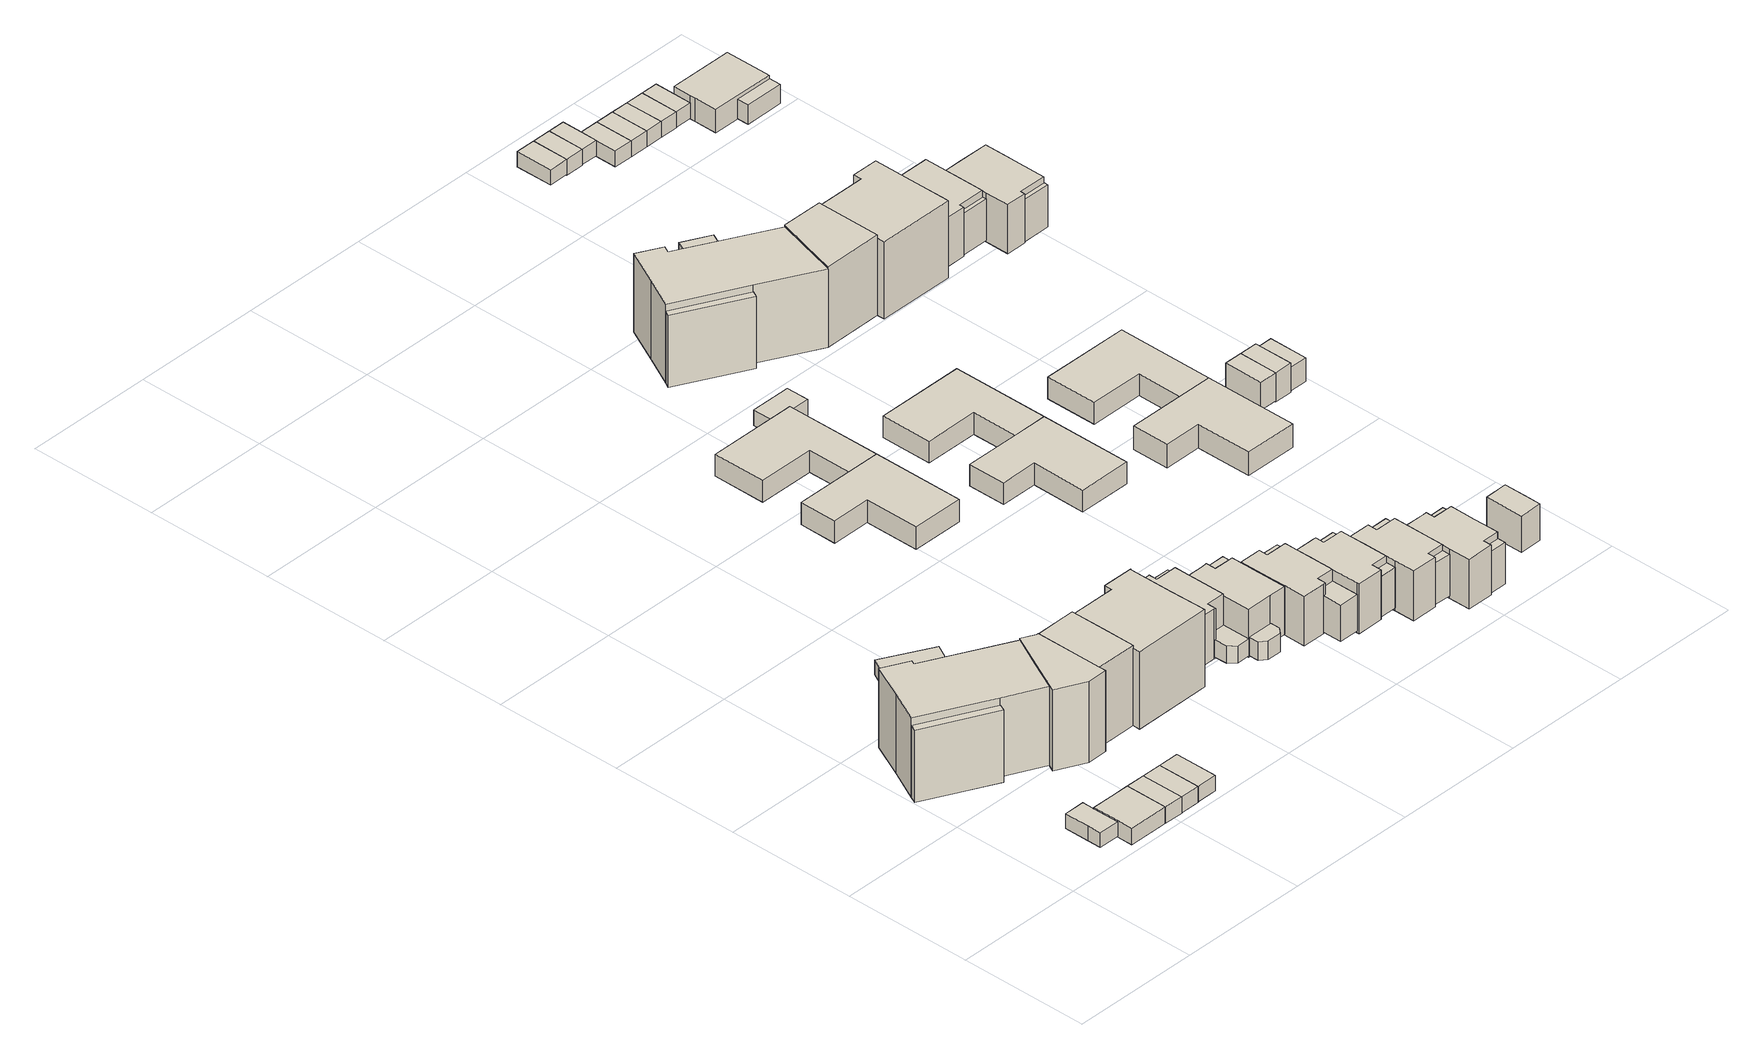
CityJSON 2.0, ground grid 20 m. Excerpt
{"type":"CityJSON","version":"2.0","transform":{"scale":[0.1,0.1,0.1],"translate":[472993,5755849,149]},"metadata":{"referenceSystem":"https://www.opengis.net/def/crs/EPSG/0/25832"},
"CityObjects":{
"building1":{"type":"Building","attributes":{"Gemeindeschluessel":"05711000","BezugspunktDach":"2000","function":"31001_2460","measuredHeight":2.37},"address":[{"country":"Germany","locality":"Bielefeld","thoroughfareNumber":"2","thoroughfareName":"Pommernweg"}],"geometry":[{"type":"Solid","lod":"1","boundaries":[[[[0,1,2,3,4,5]],[[6,7,8,9,10,11]],[[6,11,5,4]],[[7,6,4,3]],[[8,7,3,2]],[[9,8,2,1]],[[10,9,1,0]],[[11,10,0,5]]]]}]},
"building2":{"type":"Building","attributes":{"Gemeindeschluessel":"05711000","BezugspunktDach":"2000","function":"31001_2460","measuredHeight":2.62},"address":[{"country":"Germany","locality":"Bielefeld","thoroughfareNumber":"3","thoroughfareName":"Hessenweg"}],"geometry":[{"type":"Solid","lod":"1","boundaries":[[[[12,13,14,15,16,17]],[[18,19,20,21,22,23]],[[18,23,17,16]],[[19,18,16,15]],[[20,19,15,14]],[[21,20,14,13]],[[22,21,13,12]],[[23,22,12,17]]]]}]},
"building3":{"type":"Building","attributes":{"Gemeindeschluessel":"05711000","BezugspunktDach":"2000","function":"31001_2460","measuredHeight":2.6},"address":[{"country":"Germany","locality":"Bielefeld","thoroughfareNumber":"2","thoroughfareName":"Hessenweg"}],"geometry":[{"type":"Solid","lod":"1","boundaries":[[[[17,16,24,25]],[[26,18,23,27]],[[26,27,25,24]],[[18,26,24,16]],[[23,18,16,17]],[[27,23,17,25]]]]}]},
"building4":{"type":"Building","attributes":{"Gemeindeschluessel":"05711000","BezugspunktDach":"2000","function":"31001_2460","measuredHeight":2.53},"address":[{"country":"Germany","locality":"Bielefeld","thoroughfareNumber":"1","thoroughfareName":"Hessenweg"}],"geometry":[{"type":"Solid","lod":"1","boundaries":[[[[25,24,28,29]],[[30,31,32,33]],[[30,33,29,28]],[[31,30,28,24]],[[32,31,24,25]],[[33,32,25,29]]]]}]},
"building5":{"type":"Building","attributes":{"Gemeindeschluessel":"05711000","BezugspunktDach":"2000","function":"31001_2460","measuredHeight":2.45},"address":[{"country":"Germany","locality":"Bielefeld","thoroughfareNumber":"1","thoroughfareName":"Hessenweg"}],"geometry":[{"type":"Solid","lod":"1","boundaries":[[[[34,29,28,35,36]],[[37,38,39,40,41]],[[37,41,36,35]],[[38,37,35,28]],[[39,38,28,29]],[[40,39,29,34]],[[41,40,34,36]]]]}]},
"building6":{"type":"Building","attributes":{"Gemeindeschluessel":"05711000","function":"31001_1010"},"address":[{"country":"Germany","locality":"Bielefeld","thoroughfareNumber":"2","thoroughfareName":"Pommernweg"}],"children":["building6-1","building6-2","building6-3","building6-4","building6-5"]},
"building6-1":{"type":"BuildingPart","attributes":{"BezugspunktDach":"2000","measuredHeight":13.72},"parents":["building6"],"geometry":[{"type":"Solid","lod":"1","boundaries":[[[[42,43,44,45,46,47,48,49,50]],[[51,52,53,54,55,56,57,58,59]],[[51,59,50,49]],[[52,51,49,48]],[[53,52,48,47]],[[54,53,47,46]],[[55,54,46,45]],[[56,55,45,44]],[[57,56,44,43]],[[58,57,43,42]],[[59,58,42,50]]]]}]},
"building6-2":{"type":"BuildingPart","attributes":{"BezugspunktDach":"2000","measuredHeight":13.65},"parents":["building6"],"geometry":[{"type":"Solid","lod":"1","boundaries":[[[[60,61,62,63,64,65,66,67,68,69,70]],[[71,72,73,74,75,76,77,78,79,80,81]],[[71,81,70,69]],[[72,71,69,68]],[[73,72,68,67]],[[74,73,67,66]],[[75,74,66,65]],[[76,75,65,64]],[[77,76,64,63]],[[78,77,63,62]],[[79,78,62,61]],[[80,79,61,60]],[[81,80,60,70]]]]}]},
"building6-3":{"type":"BuildingPart","attributes":{"BezugspunktDach":"2000","measuredHeight":13.72},"parents":["building6"],"geometry":[{"type":"Solid","lod":"1","boundaries":[[[[82,83,84,85,86,87]],[[88,89,90,74,91,72]],[[88,72,87,86]],[[89,88,86,85]],[[90,89,85,84]],[[74,90,84,83]],[[91,74,83,82]],[[72,91,82,87]]]]}]},
"building6-4":{"type":"BuildingPart","attributes":{"BezugspunktDach":"2000","measuredHeight":12.64},"parents":["building6"],"geometry":[{"type":"Solid","lod":"1","boundaries":[[[[92,93,94,95,96,97,98,99]],[[100,90,88,101,102,103,51,58]],[[100,58,99,98]],[[90,100,98,97]],[[88,90,97,96]],[[101,88,96,95]],[[102,101,95,94]],[[103,102,94,93]],[[51,103,93,92]],[[58,51,92,99]]]]}]},
"building6-5":{"type":"BuildingPart","attributes":{"BezugspunktDach":"2000","measuredHeight":11.28},"parents":["building6"],"geometry":[{"type":"Solid","lod":"1","boundaries":[[[[104,105,106,107]],[[108,109,53,52]],[[108,52,107,106]],[[109,108,106,105]],[[53,109,105,104]],[[52,53,104,107]]]]}]},
"building7":{"type":"Building","attributes":{"Gemeindeschluessel":"05711000","BezugspunktDach":"2000","function":"31001_2460","measuredHeight":2.39},"address":[{"country":"Germany","locality":"Bielefeld","thoroughfareNumber":"2","thoroughfareName":"Pommernweg"}],"geometry":[{"type":"Solid","lod":"1","boundaries":[[[[110,111,112,113]],[[114,115,116,117]],[[114,117,113,112]],[[115,114,112,111]],[[116,115,111,110]],[[117,116,110,113]]]]}]},
"building8":{"type":"Building","attributes":{"Gemeindeschluessel":"05711000","function":"31001_1010"},"address":[{"country":"Germany","locality":"Bielefeld","thoroughfareNumber":"4","thoroughfareName":"Pommernweg"}],"children":["building8-1","building8-2","building8-3"]},
"building8-1":{"type":"BuildingPart","attributes":{"BezugspunktDach":"2000","measuredHeight":9.14},"parents":["building8"],"geometry":[{"type":"Solid","lod":"1","boundaries":[[[[118,119,120,121,122,123,124,125,126,127,128,129,130]],[[131,132,133,134,135,136,137,138,139,140,141,142,143]],[[131,143,130,129]],[[132,131,129,128]],[[133,132,128,127]],[[134,133,127,126]],[[135,134,126,125]],[[136,135,125,124]],[[137,136,124,123]],[[138,137,123,122]],[[139,138,122,121]],[[140,139,121,120]],[[141,140,120,119]],[[142,141,119,118]],[[143,142,118,130]]]]}]},
"building8-2":{"type":"BuildingPart","attributes":{"BezugspunktDach":"2000","measuredHeight":2.73},"address":[{"country":"Germany","locality":"Bielefeld","thoroughfareNumber":"4","thoroughfareName":"Pommernweg"}],"parents":["building8"],"geometry":[{"type":"Solid","lod":"1","boundaries":[[[[144,145,146,147,148,149,150]],[[151,152,153,154,155,156,157]],[[151,157,150,149]],[[152,151,149,148]],[[153,152,148,147]],[[154,153,147,146]],[[155,154,146,145]],[[156,155,145,144]],[[157,156,144,150]]]]}]},
"building8-3":{"type":"BuildingPart","attributes":{"BezugspunktDach":"2000","measuredHeight":6.79},"address":[{"country":"Germany","locality":"Bielefeld","thoroughfareNumber":"4","thoroughfareName":"Pommernweg"}],"parents":["building8"],"geometry":[{"type":"Solid","lod":"1","boundaries":[[[[158,159,160,161]],[[131,143,162,132]],[[131,132,161,160]],[[143,131,160,159]],[[162,143,159,158]],[[132,162,158,161]]]]}]},
"building9":{"type":"Building","attributes":{"Gemeindeschluessel":"05711000","BezugspunktDach":"2000","function":"31001_2460","measuredHeight":2.28},"address":[{"country":"Germany","locality":"Bielefeld","thoroughfareNumber":"4","thoroughfareName":"Pommernweg"}],"geometry":[{"type":"Solid","lod":"1","boundaries":[[[[163,164,165,166,167]],[[168,169,170,171,172]],[[168,172,167,166]],[[169,168,166,165]],[[170,169,165,164]],[[171,170,164,163]],[[172,171,163,167]]]]}]},
"building10":{"type":"Building","attributes":{"Gemeindeschluessel":"05711000","function":"31001_1010"},"address":[{"country":"Germany","locality":"Bielefeld","thoroughfareNumber":"6","thoroughfareName":"Pommernweg"}],"children":["building10-1","building10-2","building10-3"]},
"building10-1":{"type":"BuildingPart","attributes":{"BezugspunktDach":"2000","measuredHeight":8.98},"parents":["building10"],"geometry":[{"type":"Solid","lod":"1","boundaries":[[[[173,174,175,176,177,178,179,180,181,182,183,184]],[[185,186,187,188,189,190,191,192,193,194,195,196]],[[185,196,184,183]],[[186,185,183,182]],[[187,186,182,181]],[[188,187,181,180]],[[189,188,180,179]],[[190,189,179,178]],[[191,190,178,177]],[[192,191,177,176]],[[193,192,176,175]],[[194,193,175,174]],[[195,194,174,173]],[[196,195,173,184]]]]}]},
"building10-2":{"type":"BuildingPart","attributes":{"BezugspunktDach":"2000","measuredHeight":2.85},"address":[{"country":"Germany","locality":"Bielefeld","thoroughfareNumber":"6","thoroughfareName":"Pommernweg"}],"parents":["building10"],"geometry":[{"type":"Solid","lod":"1","boundaries":[[[[197,198,199,200,201,202]],[[203,204,205,206,207,208]],[[203,208,202,201]],[[204,203,201,200]],[[205,204,200,199]],[[206,205,199,198]],[[207,206,198,197]],[[208,207,197,202]]]]}]},
"building10-3":{"type":"BuildingPart","attributes":{"BezugspunktDach":"2000","measuredHeight":6.81},"address":[{"country":"Germany","locality":"Bielefeld","thoroughfareNumber":"6","thoroughfareName":"Pommernweg"}],"parents":["building10"],"geometry":[{"type":"Solid","lod":"1","boundaries":[[[[209,210,211,212]],[[185,196,213,186]],[[185,186,212,211]],[[196,185,211,210]],[[213,196,210,209]],[[186,213,209,212]]]]}]},
"building11":{"type":"Building","attributes":{"Gemeindeschluessel":"05711000","BezugspunktDach":"2000","function":"31001_1010","measuredHeight":3.49},"address":[{"country":"Germany","locality":"Bielefeld","thoroughfareNumber":"1","thoroughfareName":"Pommernweg"}],"geometry":[{"type":"Solid","lod":"1","boundaries":[[[[214,215,216,217,218,219,220]],[[221,222,223,224,225,226,227]],[[221,227,220,219]],[[222,221,219,218]],[[223,222,218,217]],[[224,223,217,216]],[[225,224,216,215]],[[226,225,215,214]],[[227,226,214,220]]]]}]},
"building12":{"type":"Building","attributes":{"Gemeindeschluessel":"05711000","BezugspunktDach":"2000","function":"31001_2460","measuredHeight":2.27},"address":[{"country":"Germany","locality":"Bielefeld","thoroughfareNumber":"6","thoroughfareName":"Pommernweg"}],"geometry":[{"type":"Solid","lod":"1","boundaries":[[[[228,229,230,231,232,233]],[[234,235,236,237,238,239]],[[234,239,233,232]],[[235,234,232,231]],[[236,235,231,230]],[[237,236,230,229]],[[238,237,229,228]],[[239,238,228,233]]]]}]},
"building13":{"type":"Building","attributes":{"Gemeindeschluessel":"05711000","BezugspunktDach":"2000","function":"31001_1010","measuredHeight":3.4},"address":[{"country":"Germany","locality":"Bielefeld","thoroughfareNumber":"3","thoroughfareName":"Pommernweg"}],"geometry":[{"type":"Solid","lod":"1","boundaries":[[[[240,241,242,243,219,218,244]],[[245,246,247,248,249,250,251]],[[245,251,244,218]],[[246,245,218,219]],[[247,246,219,243]],[[248,247,243,242]],[[249,248,242,241]],[[250,249,241,240]],[[251,250,240,244]]]]}]},
"building14":{"type":"Building","attributes":{"Gemeindeschluessel":"05711000","function":"31001_1010"},"address":[{"country":"Germany","locality":"Bielefeld","thoroughfareNumber":"8","thoroughfareName":"Pommernweg"}],"children":["building14-1","building14-2","building14-3"]},
"building14-1":{"type":"BuildingPart","attributes":{"BezugspunktDach":"2000","measuredHeight":9.12},"parents":["building14"],"geometry":[{"type":"Solid","lod":"1","boundaries":[[[[252,253,254,255,256,257,258,259,260,261,262,263,264,265]],[[266,267,268,269,270,271,272,273,274,275,276,277,278,279]],[[266,279,265,264]],[[267,266,264,263]],[[268,267,263,262]],[[269,268,262,261]],[[270,269,261,260]],[[271,270,260,259]],[[272,271,259,258]],[[273,272,258,257]],[[274,273,257,256]],[[275,274,256,255]],[[276,275,255,254]],[[277,276,254,253]],[[278,277,253,252]],[[279,278,252,265]]]]}]},
"building14-2":{"type":"BuildingPart","attributes":{"BezugspunktDach":"2000","measuredHeight":5.7},"address":[{"country":"Germany","locality":"Bielefeld","thoroughfareNumber":"8","thoroughfareName":"Pommernweg"}],"parents":["building14"],"geometry":[{"type":"Solid","lod":"1","boundaries":[[[[280,281,282,283,284,285]],[[286,287,288,289,290,291]],[[286,291,285,284]],[[287,286,284,283]],[[288,287,283,282]],[[289,288,282,281]],[[290,289,281,280]],[[291,290,280,285]]]]}]},
"building14-3":{"type":"BuildingPart","attributes":{"BezugspunktDach":"2000","measuredHeight":6.87},"address":[{"country":"Germany","locality":"Bielefeld","thoroughfareNumber":"8","thoroughfareName":"Pommernweg"}],"parents":["building14"],"geometry":[{"type":"Solid","lod":"1","boundaries":[[[[292,293,294,295]],[[273,272,271,296]],[[273,296,295,294]],[[272,273,294,293]],[[271,272,293,292]],[[296,271,292,295]]]]}]},
"building15":{"type":"Building","attributes":{"Gemeindeschluessel":"05711000","BezugspunktDach":"2000","function":"31001_2460","measuredHeight":2.26},"address":[{"country":"Germany","locality":"Bielefeld","thoroughfareNumber":"8","thoroughfareName":"Pommernweg"}],"geometry":[{"type":"Solid","lod":"1","boundaries":[[[[297,298,299,300,301,302]],[[303,304,305,306,307,308]],[[303,308,302,301]],[[304,303,301,300]],[[305,304,300,299]],[[306,305,299,298]],[[307,306,298,297]],[[308,307,297,302]]]]}]},
"building16":{"type":"Building","attributes":{"Gemeindeschluessel":"05711000","function":"31001_1010"},"address":[{"country":"Germany","locality":"Bielefeld","thoroughfareNumber":"10","thoroughfareName":"Pommernweg"}],"children":["building16-1","building16-2","building16-3"]},
"building16-1":{"type":"BuildingPart","attributes":{"BezugspunktDach":"2000","measuredHeight":9.03},"parents":["building16"],"geometry":[{"type":"Solid","lod":"1","boundaries":[[[[309,256,310,254,311,312,313,314,315,316,317,318,319,320]],[[321,322,323,324,325,326,327,328,329,276,330,274,331,332]],[[321,332,320,319]],[[322,321,319,318]],[[323,322,318,317]],[[324,323,317,316]],[[325,324,316,315]],[[326,325,315,314]],[[327,326,314,313]],[[328,327,313,312]],[[329,328,312,311]],[[276,329,311,254]],[[330,276,254,310]],[[274,330,310,256]],[[331,274,256,309]],[[332,331,309,320]]]]}]},
"building16-2":{"type":"BuildingPart","attributes":{"BezugspunktDach":"2000","measuredHeight":6.45},"address":[{"country":"Germany","locality":"Bielefeld","thoroughfareNumber":"10","thoroughfareName":"Pommernweg"}],"parents":["building16"],"geometry":[{"type":"Solid","lod":"1","boundaries":[[[[333,334,335,336]],[[337,338,339,340]],[[337,340,336,335]],[[338,337,335,334]],[[339,338,334,333]],[[340,339,333,336]]]]}]},
"building16-3":{"type":"BuildingPart","attributes":{"BezugspunktDach":"2000","measuredHeight":6.88},"address":[{"country":"Germany","locality":"Bielefeld","thoroughfareNumber":"10","thoroughfareName":"Pommernweg"}],"parents":["building16"],"geometry":[{"type":"Solid","lod":"1","boundaries":[[[[341,342,343,344]],[[321,332,345,322]],[[321,322,344,343]],[[332,321,343,342]],[[345,332,342,341]],[[322,345,341,344]]]]}]},
"building17":{"type":"Building","attributes":{"Gemeindeschluessel":"05711000","BezugspunktDach":"2000","function":"31001_2460","measuredHeight":2.26},"address":[{"country":"Germany","locality":"Bielefeld","thoroughfareNumber":"10","thoroughfareName":"Pommernweg"}],"geometry":[{"type":"Solid","lod":"1","boundaries":[[[[346,347,348,349,350,351]],[[352,353,354,355,356,357]],[[352,357,351,350]],[[353,352,350,349]],[[354,353,349,348]],[[355,354,348,347]],[[356,355,347,346]],[[357,356,346,351]]]]}]},
"building18":{"type":"Building","attributes":{"Gemeindeschluessel":"05711000","BezugspunktDach":"2000","function":"31001_2460","measuredHeight":2.52},"address":[{"country":"Germany","locality":"Bielefeld","thoroughfareNumber":"3","thoroughfareName":"Pommernweg"}],"geometry":[{"type":"Solid","lod":"1","boundaries":[[[[358,359,360,361,362]],[[363,364,365,366,367]],[[363,367,362,361]],[[364,363,361,360]],[[365,364,360,359]],[[366,365,359,358]],[[367,366,358,362]]]]}]},
"building19":{"type":"Building","attributes":{"Gemeindeschluessel":"05711000","function":"31001_1010"},"address":[{"country":"Germany","locality":"Bielefeld","thoroughfareNumber":"12","thoroughfareName":"Pommernweg"}],"children":["building19-1","building19-2","building19-3"]},
"building19-1":{"type":"BuildingPart","attributes":{"BezugspunktDach":"2000","measuredHeight":9.08},"parents":["building19"],"geometry":[{"type":"Solid","lod":"1","boundaries":[[[[368,317,369,315,370,371,372,373,374,375,376,377,378,379]],[[380,381,382,383,384,385,386,387,388,325,389,323,390,391]],[[380,391,379,378]],[[381,380,378,377]],[[382,381,377,376]],[[383,382,376,375]],[[384,383,375,374]],[[385,384,374,373]],[[386,385,373,372]],[[387,386,372,371]],[[388,387,371,370]],[[325,388,370,315]],[[389,325,315,369]],[[323,389,369,317]],[[390,323,317,368]],[[391,390,368,379]]]]}]},
"building19-2":{"type":"BuildingPart","attributes":{"BezugspunktDach":"2000","measuredHeight":6.47},"address":[{"country":"Germany","locality":"Bielefeld","thoroughfareNumber":"12","thoroughfareName":"Pommernweg"}],"parents":["building19"],"geometry":[{"type":"Solid","lod":"1","boundaries":[[[[392,393,394,395]],[[396,397,398,399]],[[396,399,395,394]],[[397,396,394,393]],[[398,397,393,392]],[[399,398,392,395]]]]}]},
"building19-3":{"type":"BuildingPart","attributes":{"BezugspunktDach":"2000","measuredHeight":7.01},"address":[{"country":"Germany","locality":"Bielefeld","thoroughfareNumber":"12","thoroughfareName":"Pommernweg"}],"parents":["building19"],"geometry":[{"type":"Solid","lod":"1","boundaries":[[[[400,401,402,403]],[[380,391,404,381]],[[380,381,403,402]],[[391,380,402,401]],[[404,391,401,400]],[[381,404,400,403]]]]}]},
"building20":{"type":"Building","attributes":{"Gemeindeschluessel":"05711000","BezugspunktDach":"2000","function":"31001_2460","measuredHeight":2.24},"address":[{"country":"Germany","locality":"Bielefeld","thoroughfareNumber":"12","thoroughfareName":"Pommernweg"}],"geometry":[{"type":"Solid","lod":"1","boundaries":[[[[405,406,407,408,409,410]],[[411,412,413,414,415,416]],[[411,416,410,409]],[[412,411,409,408]],[[413,412,408,407]],[[414,413,407,406]],[[415,414,406,405]],[[416,415,405,410]]]]}]},
"building21":{"type":"Building","attributes":{"Gemeindeschluessel":"05711000","BezugspunktDach":"2000","function":"31001_1010","measuredHeight":3.47},"address":[{"country":"Germany","locality":"Bielefeld","thoroughfareNumber":"5","thoroughfareName":"Pommernweg"}],"geometry":[{"type":"Solid","lod":"1","boundaries":[[[[417,418,419,420,421,422,423]],[[424,425,426,427,428,429,430]],[[424,430,423,422]],[[425,424,422,421]],[[426,425,421,420]],[[427,426,420,419]],[[428,427,419,418]],[[429,428,418,417]],[[430,429,417,423]]]]}]},
"building22":{"type":"Building","attributes":{"Gemeindeschluessel":"05711000","BezugspunktDach":"2000","function":"31001_1010","measuredHeight":3.42},"address":[{"country":"Germany","locality":"Bielefeld","thoroughfareNumber":"7","thoroughfareName":"Pommernweg"}],"geometry":[{"type":"Solid","lod":"1","boundaries":[[[[431,432,433,417,423,434]],[[430,429,435,436,437,438]],[[430,438,434,423]],[[429,430,423,417]],[[435,429,417,433]],[[436,435,433,432]],[[437,436,432,431]],[[438,437,431,434]]]]}]},
"building23":{"type":"Building","attributes":{"Gemeindeschluessel":"05711000","function":"31001_1010"},"address":[{"country":"Germany","locality":"Bielefeld","thoroughfareNumber":"14","thoroughfareName":"Pommernweg"}],"children":["building23-1","building23-2","building23-3"]},
"building23-1":{"type":"BuildingPart","attributes":{"BezugspunktDach":"2000","measuredHeight":9.07},"parents":["building23"],"geometry":[{"type":"Solid","lod":"1","boundaries":[[[[439,376,440,374,441,442,443,444,445,446,447,448,449]],[[450,451,452,453,454,455,456,457,384,458,382,459,460]],[[450,460,449,448]],[[451,450,448,447]],[[452,451,447,446]],[[453,452,446,445]],[[454,453,445,444]],[[455,454,444,443]],[[456,455,443,442]],[[457,456,442,441]],[[384,457,441,374]],[[458,384,374,440]],[[382,458,440,376]],[[459,382,376,439]],[[460,459,439,449]]]]}]},
"building23-2":{"type":"BuildingPart","attributes":{"BezugspunktDach":"2000","measuredHeight":6.85},"address":[{"country":"Germany","locality":"Bielefeld","thoroughfareNumber":"14","thoroughfareName":"Pommernweg"}],"parents":["building23"],"geometry":[{"type":"Solid","lod":"1","boundaries":[[[[461,462,463,464]],[[450,460,465,451]],[[450,451,464,463]],[[460,450,463,462]],[[465,460,462,461]],[[451,465,461,464]]]]}]},
"building23-3":{"type":"BuildingPart","attributes":{"BezugspunktDach":"2000","measuredHeight":6.57},"address":[{"country":"Germany","locality":"Bielefeld","thoroughfareNumber":"14","thoroughfareName":"Pommernweg"}],"parents":["building23"],"geometry":[{"type":"Solid","lod":"1","boundaries":[[[[466,467,468,469]],[[470,471,472,473]],[[470,473,469,468]],[[471,470,468,467]],[[472,471,467,466]],[[473,472,466,469]]]]}]},
"building24":{"type":"Building","attributes":{"Gemeindeschluessel":"05711000","BezugspunktDach":"2000","function":"31001_2460","measuredHeight":2.27},"address":[{"country":"Germany","locality":"Bielefeld","thoroughfareNumber":"14","thoroughfareName":"Pommernweg"}],"geometry":[{"type":"Solid","lod":"1","boundaries":[[[[474,475,476,477,478,479]],[[480,481,482,483,484,485]],[[480,485,479,478]],[[481,480,478,477]],[[482,481,477,476]],[[483,482,476,475]],[[484,483,475,474]],[[485,484,474,479]]]]}]},
"building25":{"type":"Building","attributes":{"Gemeindeschluessel":"05711000","BezugspunktDach":"2000","function":"31001_2460","measuredHeight":6.77},"address":[{"country":"Germany","locality":"Bielefeld","thoroughfareNumber":"16","thoroughfareName":"Pommernweg"}],"geometry":[{"type":"Solid","lod":"1","boundaries":[[[[486,487,488,489,490]],[[491,492,493,494,495]],[[491,495,490,489]],[[492,491,489,488]],[[493,492,488,487]],[[494,493,487,486]],[[495,494,486,490]]]]}]},
"building26":{"type":"Building","attributes":{"Gemeindeschluessel":"05711000","BezugspunktDach":"2000","function":"31001_1010","measuredHeight":3.77},"address":[{"country":"Germany","locality":"Bielefeld","thoroughfareNumber":"9","thoroughfareName":"Pommernweg"}],"geometry":[{"type":"Solid","lod":"1","boundaries":[[[[496,497,498,499,500,501,502]],[[503,504,505,506,507,508,509]],[[503,509,502,501]],[[504,503,501,500]],[[505,504,500,499]],[[506,505,499,498]],[[507,506,498,497]],[[508,507,497,496]],[[509,508,496,502]]]]}]},
"building27":{"type":"Building","attributes":{"Gemeindeschluessel":"05711000","function":"31001_1010"},"address":[{"country":"Germany","locality":"Bielefeld","thoroughfareNumber":"2","thoroughfareName":"Ostpreußenweg"}],"children":["building27-1","building27-2","building27-3","building27-4"]},
"building27-1":{"type":"BuildingPart","attributes":{"BezugspunktDach":"2000","measuredHeight":13.71},"parents":["building27"],"geometry":[{"type":"Solid","lod":"1","boundaries":[[[[510,511,512,513,514,515,516,517,518]],[[519,520,521,522,523,524,525,526,527]],[[519,527,518,517]],[[520,519,517,516]],[[521,520,516,515]],[[522,521,515,514]],[[523,522,514,513]],[[524,523,513,512]],[[525,524,512,511]],[[526,525,511,510]],[[527,526,510,518]]]]}]},
"building27-2":{"type":"BuildingPart","attributes":{"BezugspunktDach":"2000","measuredHeight":13.68},"parents":["building27"],"geometry":[{"type":"Solid","lod":"1","boundaries":[[[[528,529,530,531,532,533,534,535,536,537,538]],[[539,540,541,542,543,544,545,546,547,548,549]],[[539,549,538,537]],[[540,539,537,536]],[[541,540,536,535]],[[542,541,535,534]],[[543,542,534,533]],[[544,543,533,532]],[[545,544,532,531]],[[546,545,531,530]],[[547,546,530,529]],[[548,547,529,528]],[[549,548,528,538]]]]}]},
"building27-3":{"type":"BuildingPart","attributes":{"BezugspunktDach":"2000","measuredHeight":13.7},"parents":["building27"],"geometry":[{"type":"Solid","lod":"1","boundaries":[[[[550,551,552,553,554,555]],[[519,527,526,546,556,544]],[[519,544,555,554]],[[527,519,554,553]],[[526,527,553,552]],[[546,526,552,551]],[[556,546,551,550]],[[544,556,550,555]]]]}]},
"building27-4":{"type":"BuildingPart","attributes":{"BezugspunktDach":"2000","measuredHeight":11.29},"parents":["building27"],"geometry":[{"type":"Solid","lod":"1","boundaries":[[[[557,558,559,560]],[[561,562,521,520]],[[561,520,560,559]],[[562,561,559,558]],[[521,562,558,557]],[[520,521,557,560]]]]}]},
"building28":{"type":"Building","attributes":{"Gemeindeschluessel":"05711000","BezugspunktDach":"2000","function":"31001_1010","measuredHeight":3.43},"address":[{"country":"Germany","locality":"Bielefeld","thoroughfareNumber":"11","thoroughfareName":"Pommernweg"}],"geometry":[{"type":"Solid","lod":"1","boundaries":[[[[563,564,565,496,502,566]],[[567,568,569,570,571,572]],[[567,572,566,502]],[[568,567,502,496]],[[569,568,496,565]],[[570,569,565,564]],[[571,570,564,563]],[[572,571,563,566]]]]}]},
"building29":{"type":"Building","attributes":{"Gemeindeschluessel":"05711000","BezugspunktDach":"2000","function":"31001_2523","measuredHeight":3.16},"address":[{"country":"Germany","locality":"Bielefeld","thoroughfareNumber":"2","thoroughfareName":"Ostpreußenweg"}],"geometry":[{"type":"Solid","lod":"1","boundaries":[[[[573,574,575,576]],[[577,578,579,580]],[[577,580,576,575]],[[578,577,575,574]],[[579,578,574,573]],[[580,579,573,576]]]]}]},
"building30":{"type":"Building","attributes":{"Gemeindeschluessel":"05711000","BezugspunktDach":"2000","function":"31001_2460","measuredHeight":5.19},"address":[{"country":"Germany","locality":"Bielefeld","thoroughfareNumber":"6","thoroughfareName":"Pommernweg"}],"geometry":[{"type":"Solid","lod":"1","boundaries":[[[[581,582,583,584]],[[585,586,587,588]],[[585,588,584,583]],[[586,585,583,582]],[[587,586,582,581]],[[588,587,581,584]]]]}]},
"building31":{"type":"Building","attributes":{"Gemeindeschluessel":"05711000","BezugspunktDach":"2000","function":"31001_2460","measuredHeight":2.42},"address":[{"country":"Germany","locality":"Bielefeld","thoroughfareNumber":"3","thoroughfareName":"Württemberger Allee"}],"geometry":[{"type":"Solid","lod":"1","boundaries":[[[[589,590,591,592]],[[593,594,595,596]],[[593,596,592,591]],[[594,593,591,590]],[[595,594,590,589]],[[596,595,589,592]]]]}]},
"building32":{"type":"Building","attributes":{"Gemeindeschluessel":"05711000","BezugspunktDach":"2000","function":"31001_2460","measuredHeight":5.33},"address":[{"country":"Germany","locality":"Bielefeld","thoroughfareNumber":"5","thoroughfareName":"Pommernweg"}],"geometry":[{"type":"Solid","lod":"1","boundaries":[[[[597,581,584,598]],[[599,600,601,602]],[[599,602,598,584]],[[600,599,584,581]],[[601,600,581,597]],[[602,601,597,598]]]]}]},
"building33":{"type":"Building","attributes":{"Gemeindeschluessel":"05711000","BezugspunktDach":"2000","function":"31001_2460","measuredHeight":2.45},"address":[{"country":"Germany","locality":"Bielefeld","thoroughfareNumber":"3","thoroughfareName":"Württemberger Allee"}],"geometry":[{"type":"Solid","lod":"1","boundaries":[[[[603,589,592,604]],[[605,606,607,608]],[[605,608,604,592]],[[606,605,592,589]],[[607,606,589,603]],[[608,607,603,604]]]]}]},
"building34":{"type":"Building","attributes":{"Gemeindeschluessel":"05711000","BezugspunktDach":"2100","function":"31001_2460","measuredHeight":3.69},"address":[{"country":"Germany","locality":"Bielefeld","thoroughfareNumber":"4","thoroughfareName":"Pommernweg"}],"geometry":[{"type":"Solid","lod":"1","boundaries":[[[[609,610,611,612]],[[613,614,615,616]],[[613,616,612,611]],[[614,613,611,610]],[[615,614,610,609]],[[616,615,609,612]]]]}]},
"building35":{"type":"Building","attributes":{"Gemeindeschluessel":"05711000","BezugspunktDach":"2000","function":"31001_2460","measuredHeight":2.44},"address":[{"country":"Germany","locality":"Bielefeld","thoroughfareNumber":"3","thoroughfareName":"Württemberger Allee"}],"geometry":[{"type":"Solid","lod":"1","boundaries":[[[[617,618,603,604,619]],[[620,621,622,623,624]],[[620,624,619,604]],[[621,620,604,603]],[[622,621,603,618]],[[623,622,618,617]],[[624,623,617,619]]]]}]},
"building36":{"type":"Building","attributes":{"Gemeindeschluessel":"05711000","BezugspunktDach":"2000","function":"31001_2460","measuredHeight":2.52},"address":[{"country":"Germany","locality":"Bielefeld","thoroughfareNumber":"3","thoroughfareName":"Württemberger Allee"}],"geometry":[{"type":"Solid","lod":"1","boundaries":[[[[625,617,619,626,627]],[[628,629,630,631,632]],[[628,632,627,626]],[[629,628,626,619]],[[630,629,619,617]],[[631,630,617,625]],[[632,631,625,627]]]]}]},
"building37":{"type":"Building","attributes":{"Gemeindeschluessel":"05711000","function":"31001_1010"},"address":[{"country":"Germany","locality":"Bielefeld","thoroughfareNumber":"4","thoroughfareName":"Ostpreußenweg"}],"children":["building37-1","building37-2"]},
"building37-1":{"type":"BuildingPart","attributes":{"BezugspunktDach":"2000","measuredHeight":9.07},"parents":["building37"],"geometry":[{"type":"Solid","lod":"1","boundaries":[[[[633,634,635,636,637,638,639,640,641,642]],[[643,644,645,646,647,648,649,650,651,652]],[[643,652,642,641]],[[644,643,641,640]],[[645,644,640,639]],[[646,645,639,638]],[[647,646,638,637]],[[648,647,637,636]],[[649,648,636,635]],[[650,649,635,634]],[[651,650,634,633]],[[652,651,633,642]]]]}]},
"building37-2":{"type":"BuildingPart","attributes":{"BezugspunktDach":"2000","measuredHeight":6.55},"address":[{"country":"Germany","locality":"Bielefeld","thoroughfareNumber":"4","thoroughfareName":"Ostpreußenweg"}],"parents":["building37"],"geometry":[{"type":"Solid","lod":"1","boundaries":[[[[653,654,655,656]],[[657,658,659,660]],[[657,660,656,655]],[[658,657,655,654]],[[659,658,654,653]],[[660,659,653,656]]]]}]},
"building38":{"type":"Building","attributes":{"Gemeindeschluessel":"05711000","BezugspunktDach":"2000","function":"31001_2460","measuredHeight":2.25},"address":[{"country":"Germany","locality":"Bielefeld","thoroughfareNumber":"4","thoroughfareName":"Ostpreußenweg"}],"geometry":[{"type":"Solid","lod":"1","boundaries":[[[[661,662,663,664,665]],[[666,667,668,669,670]],[[666,670,665,664]],[[667,666,664,663]],[[668,667,663,662]],[[669,668,662,661]],[[670,669,661,665]]]]}]},
"building39":{"type":"Building","attributes":{"Gemeindeschluessel":"05711000","BezugspunktDach":"2000","function":"31001_2460","measuredHeight":2.45},"address":[{"country":"Germany","locality":"Bielefeld","thoroughfareNumber":"3","thoroughfareName":"Württemberger Allee"}],"geometry":[{"type":"Solid","lod":"1","boundaries":[[[[671,625,627,672]],[[632,631,673,674]],[[632,674,672,627]],[[631,632,627,625]],[[673,631,625,671]],[[674,673,671,672]]]]}]},
"building40":{"type":"Building","attributes":{"Gemeindeschluessel":"05711000","BezugspunktDach":"2000","function":"31001_2460","measuredHeight":2.45},"address":[{"country":"Germany","locality":"Bielefeld","thoroughfareNumber":"3","thoroughfareName":"Württemberger Allee"}],"geometry":[{"type":"Solid","lod":"1","boundaries":[[[[675,671,672,676]],[[674,673,677,678]],[[674,678,676,672]],[[673,674,672,671]],[[677,673,671,675]],[[678,677,675,676]]]]}]},
"building41":{"type":"Building","attributes":{"Gemeindeschluessel":"05711000","BezugspunktDach":"2000","function":"31001_2460","measuredHeight":2.45},"address":[{"country":"Germany","locality":"Bielefeld","thoroughfareNumber":"3","thoroughfareName":"Württemberger Allee"}],"geometry":[{"type":"Solid","lod":"1","boundaries":[[[[679,675,676,680]],[[678,677,681,682]],[[678,682,680,676]],[[677,678,676,675]],[[681,677,675,679]],[[682,681,679,680]]]]}]},
"building42":{"type":"Building","attributes":{"Gemeindeschluessel":"05711000","function":"31001_1010"},"address":[{"country":"Germany","locality":"Bielefeld","thoroughfareNumber":"6","thoroughfareName":"Ostpreußenweg"}],"children":["building42-1","building42-2"]},
"building42-1":{"type":"BuildingPart","attributes":{"BezugspunktDach":"2000","measuredHeight":9.12},"parents":["building42"],"geometry":[{"type":"Solid","lod":"1","boundaries":[[[[683,684,685,686,687,635,688,633,689,690,691,692]],[[693,694,695,651,696,649,697,698,699,700,701,702]],[[693,702,692,691]],[[694,693,691,690]],[[695,694,690,689]],[[651,695,689,633]],[[696,651,633,688]],[[649,696,688,635]],[[697,649,635,687]],[[698,697,687,686]],[[699,698,686,685]],[[700,699,685,684]],[[701,700,684,683]],[[702,701,683,692]]]]}]},
"building42-2":{"type":"BuildingPart","attributes":{"BezugspunktDach":"2000","measuredHeight":6.52},"address":[{"country":"Germany","locality":"Bielefeld","thoroughfareNumber":"6","thoroughfareName":"Ostpreußenweg"}],"parents":["building42"],"geometry":[{"type":"Solid","lod":"1","boundaries":[[[[703,704,705,706]],[[707,708,709,710]],[[707,710,706,705]],[[708,707,705,704]],[[709,708,704,703]],[[710,709,703,706]]]]}]},
"building43":{"type":"Building","attributes":{"Gemeindeschluessel":"05711000","BezugspunktDach":"2000","function":"31001_2460","measuredHeight":2.25},"address":[{"country":"Germany","locality":"Bielefeld","thoroughfareNumber":"6","thoroughfareName":"Ostpreußenweg"}],"geometry":[{"type":"Solid","lod":"1","boundaries":[[[[711,712,713,714,715]],[[716,717,718,719,720]],[[716,720,715,714]],[[717,716,714,713]],[[718,717,713,712]],[[719,718,712,711]],[[720,719,711,715]]]]}]},
"building44":{"type":"Building","attributes":{"Gemeindeschluessel":"05711000","BezugspunktDach":"2000","function":"31001_2460","measuredHeight":2.44},"address":[{"country":"Germany","locality":"Bielefeld","thoroughfareNumber":"3","thoroughfareName":"Württemberger Allee"}],"geometry":[{"type":"Solid","lod":"1","boundaries":[[[[721,722,679,680,723]],[[724,725,726,727,728]],[[724,728,723,680]],[[725,724,680,679]],[[726,725,679,722]],[[727,726,722,721]],[[728,727,721,723]]]]}]},
"building45":{"type":"Building","attributes":{"Gemeindeschluessel":"05711000","function":"31001_1010"},"address":[{"country":"Germany","locality":"Bielefeld","thoroughfareNumber":"7","thoroughfareName":"Württemberger Allee"}],"children":["building45-1","building45-2"]},
"building45-1":{"type":"BuildingPart","attributes":{"BezugspunktDach":"2000","measuredHeight":4.06},"parents":["building45"],"geometry":[{"type":"Solid","lod":"1","boundaries":[[[[729,730,731,732,733,734,735,736]],[[737,738,739,740,741,742,743,744]],[[737,744,736,735]],[[738,737,735,734]],[[739,738,734,733]],[[740,739,733,732]],[[741,740,732,731]],[[742,741,731,730]],[[743,742,730,729]],[[744,743,729,736]]]]}]},
"building45-2":{"type":"BuildingPart","attributes":{"BezugspunktDach":"2000","measuredHeight":3.11},"address":[{"country":"Germany","locality":"Bielefeld","thoroughfareNumber":"7","thoroughfareName":"Württemberger Allee"}],"parents":["building45"],"geometry":[{"type":"Solid","lod":"1","boundaries":[[[[745,746,747,748]],[[749,750,751,752]],[[749,752,748,747]],[[750,749,747,746]],[[751,750,746,745]],[[752,751,745,748]]]]}]}
},
"vertices":[
[112,68,38],[112,87,38],[80,87,38],[80,48,38],[80,27,38],[112,27,38],[80,27,15],[80,48,15],[80,87,15],[112,87,15],[112,68,15],[112,27,15],
[144,68,40],[112,68,40],[112,27,40],[112,3,40],[174,3,40],[174,68,40],[174,3,14],[112,3,14],[112,27,14],[112,68,14],[144,68,14],[174,68,14],
[204,2,40],[204,68,40],[204,2,14],[204,68,14],
[234,2,40],[234,68,40],[234,2,15],[204,2,15],[204,68,15],[234,68,15],
[266,68,40],[266,2,40],[266,38,40],[266,2,16],[234,2,16],[234,68,16],[266,68,16],[266,38,16],
[223,298,127],[95,362,127],[98,368,127],[58,388,127],[32,334,127],[8,286,127],[116,233,127],[176,204,127],[199,251,127],[176,204,3],[116,233,3],[8,286,3],[32,334,3],[58,388,3],[98,368,3],[95,362,3],[223,298,3],[199,251,3],
[432,190,124],[431,231,124],[431,299,124],[432,301,124],[384,301,124],[384,289,124],[310,289,124],[310,231,124],[310,184,124],[310,173,124],[432,174,124],[310,173,3],[310,184,3],[310,231,3],[310,289,3],[384,289,3],[384,301,3],[432,301,3],[431,299,3],[431,231,3],[432,190,3],[432,174,3],
[310,236,129],[310,289,129],[246,288,129],[246,236,129],[246,184,129],[310,184,129],[246,184,3],[246,236,3],[246,288,3],[310,236,3],
[176,204,130],[171,193,130],[215,171,130],[246,172,130],[246,184,130],[246,288,130],[243,288,130],[223,298,130],[243,288,3],[246,172,3],[215,171,3],[171,193,3],
[8,286,116],[3,275,116],[111,222,116],[116,233,116],[111,222,3],[3,275,3],
[166,495,28],[140,445,28],[216,405,28],[242,455,28],[216,405,5],[140,445,5],[166,495,5],[242,455,5],
[462,299,98],[431,299,98],[431,245,98],[432,190,98],[467,190,98],[469,189,98],[469,203,98],[498,203,98],[498,245,98],[498,264,98],[498,286,98],[464,286,98],[464,299,98],[464,286,20],[498,286,20],[498,264,20],[498,245,20],[498,203,20],[469,203,20],[469,189,20],[467,190,20],[432,190,20],[431,245,20],[431,299,20],[462,299,20],[464,299,20],
[469,203,50],[469,189,50],[467,190,50],[468,169,50],[478,159,50],[498,159,50],[498,203,50],[498,159,23],[478,159,23],[468,169,23],[467,190,23],[469,189,23],[469,203,23],[498,203,23],
[498,299,88],[464,299,88],[464,286,88],[498,286,88],[498,299,20],
[462,353,41],[432,353,41],[432,301,41],[431,299,41],[462,299,41],[431,299,18],[432,301,18],[432,353,18],[462,353,18],[462,299,18],
[526,264,96],[498,264,96],[498,204,96],[498,203,96],[498,159,96],[538,159,96],[564,159,96],[564,204,96],[564,233,96],[564,249,96],[533,249,96],[533,265,96],[533,249,21],[564,249,21],[564,233,21],[564,204,21],[564,159,21],[538,159,21],[498,159,21],[498,203,21],[498,204,21],[498,264,21],[526,264,21],[533,265,21],
[538,144,53],[538,159,53],[498,159,53],[498,143,53],[508,135,53],[530,135,53],[508,135,24],[498,143,24],[498,159,24],[538,159,24],[538,144,24],[530,135,24],
[564,265,90],[533,265,90],[533,249,90],[564,249,90],[564,265,21],
[321,707,56],[381,707,56],[381,623,56],[461,623,56],[461,765,56],[409,765,56],[321,765,56],[409,765,21],[461,765,21],[461,623,21],[381,623,21],[381,707,21],[321,707,21],[321,765,21],
[526,322,41],[498,322,41],[498,299,41],[498,286,41],[498,264,41],[526,264,41],[498,264,18],[498,286,18],[498,299,18],[498,322,18],[526,322,18],[526,264,18],
[432,914,56],[322,914,56],[322,832,56],[409,832,56],[461,914,56],[461,765,22],[409,765,22],[409,832,22],[322,832,22],[322,914,22],[432,914,22],[461,914,22],
[603,125,98],[603,138,98],[630,138,98],[630,178,98],[630,199,98],[630,219,98],[597,219,98],[597,233,98],[594,233,98],[564,233,98],[564,178,98],[564,159,98],[564,125,98],[599,125,98],[564,125,20],[564,159,20],[564,178,20],[564,233,20],[594,233,20],[597,233,20],[597,219,20],[630,219,20],[630,199,20],[630,178,20],[630,138,20],[603,138,20],[603,125,20],[599,125,20],
[630,138,80],[603,138,80],[603,125,80],[599,125,80],[599,95,80],[630,95,80],[599,95,23],[599,125,23],[603,125,23],[603,138,23],[630,138,23],[630,95,23],
[597,233,89],[597,219,89],[630,219,89],[630,233,89],[630,233,20],
[564,290,41],[564,265,41],[564,249,41],[564,233,41],[594,233,41],[594,290,41],[594,233,18],[564,233,18],[564,249,18],[564,265,18],[564,290,18],[594,290,18],
[661,199,98],[630,145,98],[630,95,98],[630,92,98],[671,92,98],[671,107,98],[697,107,98],[697,146,98],[697,169,98],[697,185,98],[665,185,98],[665,199,98],[665,185,20],[697,185,20],[697,169,20],[697,146,20],[697,107,20],[671,107,20],[671,92,20],[630,92,20],[630,95,20],[630,145,20],[661,199,20],[665,199,20],
[671,107,88],[671,92,88],[697,92,88],[697,107,88],[697,92,24],[671,92,24],[671,107,24],[697,107,24],
[697,199,89],[665,199,89],[665,185,89],[697,185,89],[697,199,20],
[661,255,41],[630,255,41],[630,233,41],[630,219,41],[630,199,41],[661,199,41],[630,199,19],[630,219,19],[630,233,19],[630,255,19],[661,255,19],[661,199,19],
[494,914,49],[494,949,49],[432,949,49],[432,914,49],[461,914,49],[432,914,24],[432,949,24],[494,949,24],[494,914,24],[461,914,24],
[727,169,98],[697,113,98],[697,92,98],[697,60,98],[737,60,98],[737,72,98],[763,72,98],[763,113,98],[763,133,98],[763,154,98],[730,154,98],[730,169,98],[730,154,20],[763,154,20],[763,133,20],[763,113,20],[763,72,20],[737,72,20],[737,60,20],[697,60,20],[697,92,20],[697,113,20],[727,169,20],[730,169,20],
[737,72,89],[737,60,89],[763,59,89],[763,72,89],[763,59,24],[737,60,24],[737,72,24],[763,72,24],
[763,169,90],[730,169,90],[730,154,90],[763,154,90],[763,169,20],
[727,221,41],[697,221,41],[697,199,41],[697,185,41],[697,169,41],[727,169,41],[697,169,19],[697,185,19],[697,199,19],[697,221,19],[727,221,19],[727,169,19],
[609,664,56],[525,664,56],[525,606,56],[582,606,56],[581,522,56],[663,522,56],[663,664,56],[663,522,22],[581,522,22],[582,606,22],[525,606,22],[525,664,22],[609,664,22],[663,664,22],
[526,814,56],[526,735,56],[609,735,56],[663,814,56],[609,735,22],[526,735,22],[526,814,22],[663,814,22],
[793,133,98],[763,79,98],[763,59,98],[763,26,98],[804,26,98],[804,39,98],[830,39,98],[830,79,98],[830,119,98],[799,119,98],[799,133,98],[799,119,20],[830,119,20],[830,79,20],[830,39,20],[804,39,20],[804,26,20],[763,26,20],[763,59,20],[763,79,20],[793,133,20],[799,133,20],
[830,133,89],[799,133,89],[799,119,89],[830,119,89],[830,133,20],
[830,39,88],[804,39,88],[804,26,88],[830,26,88],[804,26,23],[804,39,23],[830,39,23],[830,26,23],
[793,190,41],[763,190,41],[763,169,41],[763,154,41],[763,133,41],[793,133,41],[763,133,19],[763,154,19],[763,169,19],[763,190,19],[793,190,19],[793,133,19],
[928,75,80],[928,117,80],[893,116,80],[893,56,80],[928,57,80],[893,56,23],[893,116,23],[928,117,23],[928,75,23],[928,57,23],
[808,565,59],[722,565,59],[722,507,59],[780,507,59],[780,421,59],[862,421,59],[862,565,59],[862,421,22],[780,421,22],[780,507,22],[722,507,22],[722,565,22],[808,565,22],[862,565,22],
[652,1100,141],[513,1172,141],[518,1182,141],[481,1201,141],[453,1145,141],[429,1098,141],[534,1045,141],[624,999,141],[638,1050,141],[624,999,18],[534,1045,18],[429,1098,18],[453,1145,18],[481,1201,18],[518,1182,18],[513,1172,18],[652,1100,18],[638,1050,18],
[794,1113,139],[794,1100,139],[716,1100,139],[716,1044,139],[716,1000,139],[716,988,139],[835,988,139],[835,992,139],[835,1044,139],[835,1096,139],[835,1113,139],[835,1096,18],[835,1044,18],[835,992,18],[835,988,18],[716,988,18],[716,1000,18],[716,1044,18],[716,1100,18],[794,1100,18],[794,1113,18],[835,1113,18],
[716,1050,144],[716,1100,144],[652,1100,144],[638,1050,144],[624,999,144],[716,1000,144],[716,1050,18],
[429,1098,131],[424,1089,131],[529,1035,131],[534,1045,131],[529,1035,18],[424,1089,18],
[725,715,59],[725,635,59],[808,635,59],[862,715,59],[862,565,25],[808,565,25],[808,635,25],[725,635,25],[725,715,25],[862,715,25],
[627,1259,50],[603,1209,50],[645,1189,50],[669,1238,50],[645,1189,19],[603,1209,19],[627,1259,19],[669,1238,19],
[921,565,65],[893,565,65],[893,505,65],[921,505,65],[893,505,21],[893,565,21],[921,565,21],[921,505,21],
[649,1529,62],[619,1529,62],[619,1472,62],[649,1472,62],[619,1472,38],[619,1529,38],[649,1529,38],[649,1472,38],
[949,565,65],[949,505,65],[921,505,19],[921,565,19],[949,565,19],[949,505,19],
[678,1529,62],[678,1472,62],[649,1472,37],[649,1529,37],[678,1529,37],[678,1472,37],
[977,565,58],[949,565,58],[949,505,58],[977,505,58],[949,505,21],[949,565,21],[977,565,21],[977,505,21],
[704,1498,62],[704,1529,62],[704,1472,62],[678,1472,38],[678,1529,38],[704,1529,38],[704,1498,38],[704,1472,38],
[733,1498,62],[704,1439,62],[733,1439,62],[704,1439,37],[704,1472,37],[704,1498,37],[733,1498,37],[733,1439,37],
[910,999,109],[910,1047,109],[910,1062,109],[910,1096,109],[865,1096,109],[835,1096,109],[835,1047,109],[835,992,109],[868,992,109],[868,999,109],[868,992,32],[835,992,32],[835,1047,32],[835,1096,32],[865,1096,32],[910,1096,32],[910,1062,32],[910,1047,32],[910,999,32],[868,999,32],
[868,999,99],[868,992,99],[910,992,99],[910,999,99],[910,992,34],[868,992,34],[868,999,34],[910,999,34],
[835,1151,54],[835,1113,54],[835,1096,54],[865,1096,54],[865,1151,54],[865,1096,31],[835,1096,31],[835,1113,31],[835,1151,31],[865,1151,31],
[762,1498,62],[762,1439,62],[762,1498,37],[762,1439,37],
[789,1498,62],[789,1439,62],[789,1498,37],[789,1439,37],
[817,1498,62],[817,1439,62],[817,1498,37],[817,1439,37],
[984,962,109],[984,1012,109],[984,1024,109],[984,1062,109],[940,1062,109],[910,1012,109],[910,992,109],[910,955,109],[941,955,109],[941,962,109],[941,955,32],[910,955,32],[910,992,32],[910,1012,32],[940,1062,32],[984,1062,32],[984,1024,32],[984,1012,32],[984,962,32],[941,962,32],
[984,962,100],[941,962,100],[941,955,100],[984,955,100],[941,955,34],[941,962,34],[984,962,34],[984,955,34],
[940,1116,54],[909,1116,54],[910,1096,54],[910,1062,54],[940,1062,54],[910,1062,31],[910,1096,31],[909,1116,31],[940,1116,31],[940,1062,31],
[843,1467,62],[843,1498,62],[843,1439,62],[817,1439,38],[817,1498,38],[843,1498,38],[843,1467,38],[843,1439,38],
[942,1401,74],[942,1431,74],[942,1467,74],[843,1467,74],[843,1439,74],[843,1431,74],[843,1395,74],[942,1395,74],[843,1395,37],[843,1431,37],[843,1439,37],[843,1467,37],[942,1467,37],[942,1431,37],[942,1401,37],[942,1395,37],
[942,1395,69],[882,1395,69],[882,1376,69],[942,1376,69],[882,1376,39],[882,1395,39],[942,1395,39],[942,1376,39]
]}
